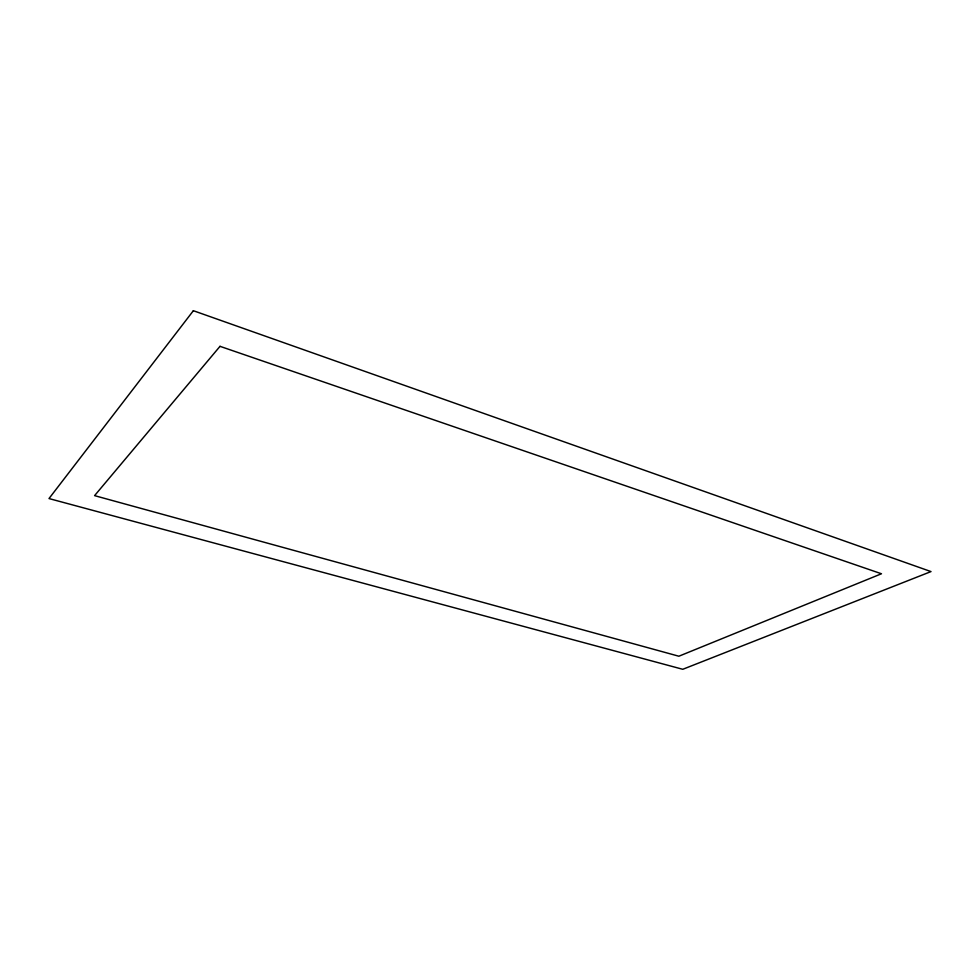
<?xml version="1.0" encoding="UTF-8"?>
<svg xmlns="http://www.w3.org/2000/svg" width="980" height="980" viewBox="0 0 980 980"><rect width="100%" height="100%" fill="white"/><g stroke="black" fill="none" stroke-linecap="round" stroke-linejoin="round"><path stroke-width="1.47" d="M193.366 310.709L49 498.563L682.766 669.291L931 571.585L193.366 310.709M220.01 346.332L94.582 495.635L678.858 656.22L881.473 573.766L220.01 346.332"/></g></svg>
